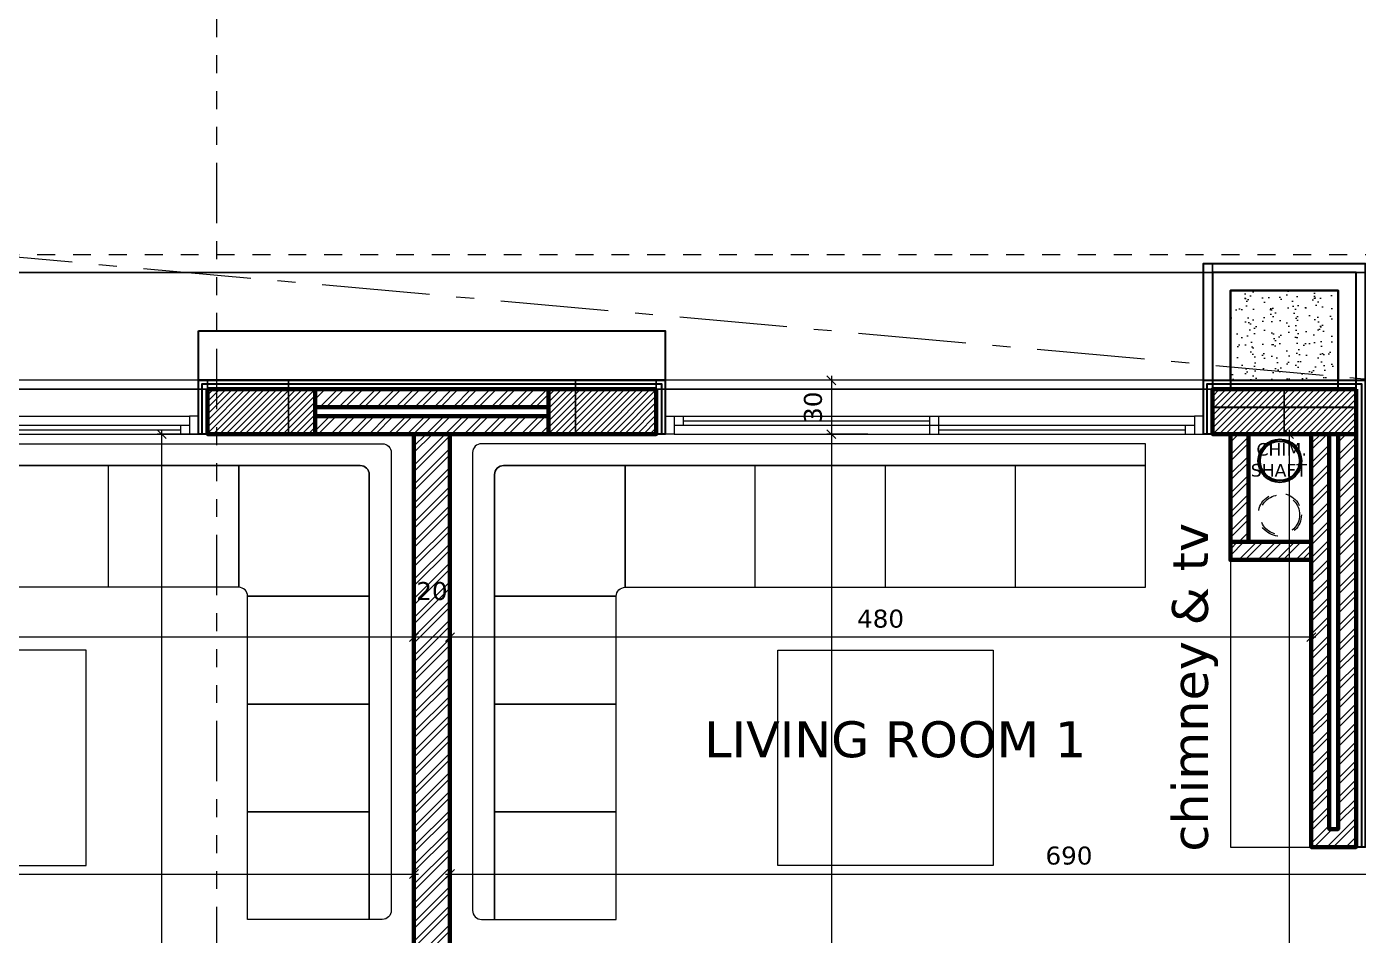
# Model space of a CAD drawing. Header units: inches. Extents: x -48 to 777, y -156 to 510.
# Drawn here: x 298.92 to 306.34, y 152.02 to 157.08 of the extents above; entities that cross this region are included whole.
import ezdxf

# ---------------------------------------------------------------- set-up
doc = ezdxf.new("R2010")
doc.units = ezdxf.units.IN
doc.header["$MEASUREMENT"] = 0
doc.set_wipeout_variables(frame=1)
for name, pattern in [('ACAD_ISO06W100', [36, 24, -3, 0, -3, 0, -3, 0, -3]), ('ACAD_ISO10W100', [18, 12, -3, 0, -3]), ('HIDDEN', [0.375, 0.25, -0.125])]:
    doc.linetypes.add(name, pattern=pattern)
doc.layers.get('Defpoints').update_dxf_attribs({"lineweight": 5})
for name, color, linetype, lineweight in [('A-AXIS', 253, 'ACAD_ISO10W100', 5), ('A-DIM', 9, 'Continuous', 5), ('A-FURN1', 211, 'Continuous', 15), ('A-HIDDEN', 254, 'HIDDEN', 5), ('A-LEVELS', 139, 'Continuous', 20), ('A-LIMIT LOT', 235, 'ACAD_ISO10W100', 20), ('A-PILLARS', 1, 'Continuous', 60), ('A-PROJECTION2', 5, 'Continuous', 20), ('A-TEXT', 50, 'Continuous', 15), ('A-WALLS', 7, 'Continuous', 60), ('A-WINDOWS', 4, 'Continuous', 20), ('C-METAL', 190, 'Continuous', 30), ('C-STONE', 42, 'Continuous', 30), ('C-WOOD', 28, 'Continuous', 30), ('D-STONE', 52, 'Continuous', 20), ('H-GRASS', 100, 'Continuous', 5), ('H-PILLARS', 61, 'Continuous', 5), ('H-WALLS', 51, 'Continuous', 5), ('modificat', 127, 'Continuous', 15)]:
    doc.layers.add(name, color=color, linetype=linetype, lineweight=lineweight)
for name, color, linetype in [('pts pc', 7, 'Continuous'), ('str-columns', 3, 'Continuous'), ('str-first-slab', 5, 'Continuous'), ('str-second-slab', 5, 'Continuous')]:
    doc.layers.add(name, color=color, linetype=linetype)
doc.styles.add('2mm', font='simplex.shx', dxfattribs={"height": 0.5})
doc.styles.add('ROMAND', font='verdana.ttf')
doc.dimstyles.new('M-1.50', dxfattribs={"dimtxt": 0.1, "dimasz": 0.05, "dimexe": 0.025, "dimexo": 0.025, "dimgap": 0.05, "dimtad": 1, "dimlfac": 100, "dimrnd": 0.5, "dimzin": 9, "dimdsep": 46, "dimtxsty": 'ROMAND', "dimblk": 'OBLIQUE', "dimcen": 1, "dimdle": 0.025, "dimclrd": 256, "dimclre": 256, "dimclrt": 2, "dimadec": 0, "dimazin": 0, "dimtfac": 0.666667, "dimtmove": 2, "dimatfit": 3, "dimfxl": 0.04, "dimtolj": 1, "dimtzin": 5, "dimlwd": -1, "dimlwe": -1, "dimarcsym": 0})
pattern_1 = [(45, (-242.49175, -175.21088), (-0.053033009, 0.053033009), []), (45, (-242.4564, -175.21088), (-0.053033009, 0.053033009), [])]

# ---------------------------------------------------------------- blocks, each defined once
blk = doc.blocks.new('*U59')
for p, q in [((50, 100), (2950, 100)), ((100, 100), (100, 50)), ((100, 75), (1475, 75)), ((1475, 0), (1475, 100)), ((1525, 0), (1525, 100)), ((50, 50), (2950, 50)), ((50, 0), (2950, 0)), ((1525, 25), (2900, 25)), ((2900, 0), (2900, 50))]:
    blk.add_line(p, q)
for points in [[(0, 100), (50, 100), (50, 0), (0, 0)], [(3000, 100), (2950, 100), (2950, 0), (3000, 0)]]:
    blk.add_lwpolyline(points)
blk = doc.blocks.new('living 2')
at = {"layer": 'A-FURN1'}
for p, q in [((540.4168, 329.1662), (540.4168, 329.8439)), ((541.1418, 329.1662), (541.1418, 329.8439)), ((541.8668, 329.1662), (541.8668, 329.8439))]:
    blk.add_line(p, q, dxfattribs=at)
at = {"layer": 'A-FURN1', "extrusion": (0, 0, -1)}
for points in [[(-539.6918, 329.9662), (-543.3918, 329.9662, 0.414214), (-543.4418, 329.9162), (-543.4418, 327.3662, 0.414214), (-543.3918, 327.3162), (-543.3195, 327.3162), (-543.3195, 329.7939, -0.414214), (-543.2695, 329.8439), (-539.6918, 329.8439), (-539.6918, 329.8439), (-539.6918, 329.8439)], [(-542.5918, 329.8439), (-543.2695, 329.8439, 0.414214), (-543.3195, 329.7939), (-543.3195, 329.1162), (-542.6418, 329.1162, -0.414214), (-542.5918, 329.1662)]]:
    blk.add_lwpolyline(points, format="xyb", close=True, dxfattribs=at)
for points in [[(-539.6918, 329.8439), (-542.5918, 329.8439), (-542.5918, 329.1662), (-539.6918, 329.1662)], [(-543.3195, 329.1162), (-543.3195, 328.5162), (-542.6418, 328.5162), (-542.6418, 329.1162)], [(-543.3195, 328.5162), (-543.3195, 327.9162), (-542.6418, 327.9162), (-542.6418, 328.5162)], [(-543.3195, 327.9162), (-543.3195, 327.3162), (-542.6418, 327.3162), (-542.6418, 327.9162)], [(-543.3195, 327.9162), (-543.3195, 327.9162), (-542.6418, 327.9162), (-542.6418, 327.9162)]]:
    blk.add_lwpolyline(points, close=True, dxfattribs=at)
at = {"layer": 'A-FURN1'}
blk.add_lwpolyline([(540.5418, 327.6162), (541.7418, 327.6162), (541.7418, 328.8162), (540.5418, 328.8162)], close=True, dxfattribs=at)
blk = doc.blocks.new('_Oblique')
at = {"color": 0, "linetype": 'ByBlock', "lineweight": -2}
blk.add_line((-0.5, -0.5), (0.5, 0.5), dxfattribs=at)
blk = doc.blocks.new('*D83')
at = {"layer": 'A-DIM', "transparency": 16777216}
for p, q in [((292.7018, 152.3584), (301.1018, 152.3584)), ((292.7268, 152.3334), (292.7268, 152.3334))]:
    blk.add_line(p, q, dxfattribs=at)
at = {"layer": 'Defpoints', "color": 0, "transparency": 16777216}
for p in [(292.7268, 152.3584), (301.0768, 152.3584), (301.0768, 152.3584)]:
    blk.add_point(p, dxfattribs=at)
at = {"layer": 'A-DIM', "transparency": 16777216, "xscale": 0.05, "yscale": 0.05, "zscale": 0.05, "rotation": 180}
blk.add_blockref('_Oblique', (292.7268, 152.3584), dxfattribs=at)
at = {"layer": 'A-DIM', "transparency": 16777216, "xscale": 0.05, "yscale": 0.05, "zscale": 0.05}
blk.add_blockref('_Oblique', (301.0768, 152.3584), dxfattribs=at)
at = {"layer": 'A-DIM', "color": 2, "transparency": 16777216, "insert": (296.9018, 152.4607), "char_height": 0.1, "attachment_point": 5, "style": 'ROMAND'}
blk.add_mtext('\\A1;835', dxfattribs=at)
blk = doc.blocks.new('*D85')
at = {"layer": 'A-DIM', "transparency": 16777216}
for p, q in [((301.2518, 152.3584), (308.2018, 152.3584)), ((301.2768, 152.3834), (301.2768, 152.3834))]:
    blk.add_line(p, q, dxfattribs=at)
at = {"layer": 'Defpoints', "color": 0, "transparency": 16777216}
for p in [(301.2768, 152.3584), (308.1768, 152.3584), (308.1768, 152.3584)]:
    blk.add_point(p, dxfattribs=at)
at = {"layer": 'A-DIM', "transparency": 16777216, "xscale": 0.05, "yscale": 0.05, "zscale": 0.05, "rotation": 180}
blk.add_blockref('_Oblique', (301.2768, 152.3584), dxfattribs=at)
at = {"layer": 'A-DIM', "transparency": 16777216, "xscale": 0.05, "yscale": 0.05, "zscale": 0.05}
blk.add_blockref('_Oblique', (308.1768, 152.3584), dxfattribs=at)
at = {"layer": 'A-DIM', "color": 2, "transparency": 16777216, "insert": (304.7268, 152.4605), "char_height": 0.1, "attachment_point": 5, "style": 'ROMAND'}
blk.add_mtext('\\A1;690', dxfattribs=at)
blk = doc.blocks.new('*D86')
at = {"layer": 'A-DIM', "transparency": 16777216}
blk.add_line((305.9536, 154.8334), (305.9536, 147.4334), dxfattribs=at)
at = {"layer": 'Defpoints', "color": 0, "transparency": 16777216}
for p in [(305.9536, 154.8084), (305.9536, 147.4584), (305.9536, 147.4584)]:
    blk.add_point(p, dxfattribs=at)
at = {"layer": 'A-DIM', "transparency": 16777216, "xscale": 0.05, "yscale": 0.05, "zscale": 0.05}
for p, rotation in [((305.9536, 154.8084), 90), ((305.9536, 147.4584), 270)]:
    blk.add_blockref('_Oblique', p, dxfattribs=dict(at, rotation=rotation))
at = {"layer": 'A-DIM', "color": 2, "transparency": 16777216, "insert": (305.8515, 151.1334), "char_height": 0.1, "attachment_point": 5, "rotation": 90, "style": 'ROMAND'}
blk.add_mtext('\\A1;735', dxfattribs=at)
blk = doc.blocks.new('*D248')
at = {"layer": 'A-DIM', "transparency": 16777216}
for p, q in [((301.2768, 153.7759), (301.2768, 153.6527)), ((306.0768, 153.7759), (306.0768, 153.6527)), ((306.1018, 153.6777), (301.2518, 153.6777))]:
    blk.add_line(p, q, dxfattribs=at)
at = {"layer": 'Defpoints', "color": 0, "transparency": 16777216}
for p in [(301.2768, 153.8009), (306.0768, 153.8009), (301.2768, 153.6777)]:
    blk.add_point(p, dxfattribs=at)
at = {"layer": 'A-DIM', "transparency": 16777216, "xscale": 0.05, "yscale": 0.05, "zscale": 0.05, "rotation": 180}
blk.add_blockref('_Oblique', (301.2768, 153.6777), dxfattribs=at)
at = {"layer": 'A-DIM', "transparency": 16777216, "xscale": 0.05, "yscale": 0.05, "zscale": 0.05}
blk.add_blockref('_Oblique', (306.0768, 153.6777), dxfattribs=at)
at = {"layer": 'A-DIM', "color": 2, "transparency": 16777216, "insert": (303.6768, 153.78), "char_height": 0.1, "attachment_point": 5, "style": 'ROMAND'}
blk.add_mtext('\\A1;480', dxfattribs=at)
blk = doc.blocks.new('*D249')
at = {"layer": 'A-DIM', "transparency": 16777216}
for p, q in [((301.2768, 153.7759), (301.2768, 153.6527)), ((301.0768, 153.605), (301.0768, 153.7027)), ((301.3018, 153.6777), (301.0518, 153.6777))]:
    blk.add_line(p, q, dxfattribs=at)
at = {"layer": 'Defpoints', "color": 0, "transparency": 16777216}
for p in [(301.2768, 153.8009), (301.0768, 153.6777), (301.0768, 153.58)]:
    blk.add_point(p, dxfattribs=at)
at = {"layer": 'A-DIM', "transparency": 16777216, "xscale": 0.05, "yscale": 0.05, "zscale": 0.05, "rotation": 180}
blk.add_blockref('_Oblique', (301.0768, 153.6777), dxfattribs=at)
at = {"layer": 'A-DIM', "transparency": 16777216, "xscale": 0.05, "yscale": 0.05, "zscale": 0.05}
blk.add_blockref('_Oblique', (301.2768, 153.6777), dxfattribs=at)
at = {"layer": 'A-DIM', "color": 2, "transparency": 16777216, "insert": (301.1768, 153.9339), "char_height": 0.1, "attachment_point": 5, "style": 'ROMAND'}
blk.add_mtext('\\A1;20', dxfattribs=at)
blk = doc.blocks.new('*D250')
at = {"layer": 'A-DIM', "transparency": 16777216}
for p, q in [((296.2768, 153.4151), (296.2768, 153.7027)), ((301.0768, 153.605), (301.0768, 153.7027)), ((301.1018, 153.6777), (296.2518, 153.6777))]:
    blk.add_line(p, q, dxfattribs=at)
at = {"layer": 'Defpoints', "color": 0, "transparency": 16777216}
for p in [(296.2768, 153.6777), (301.0768, 153.58), (296.2768, 153.3901)]:
    blk.add_point(p, dxfattribs=at)
at = {"layer": 'A-DIM', "transparency": 16777216, "xscale": 0.05, "yscale": 0.05, "zscale": 0.05, "rotation": 180}
blk.add_blockref('_Oblique', (296.2768, 153.6777), dxfattribs=at)
at = {"layer": 'A-DIM', "transparency": 16777216, "xscale": 0.05, "yscale": 0.05, "zscale": 0.05}
blk.add_blockref('_Oblique', (301.0768, 153.6777), dxfattribs=at)
at = {"layer": 'A-DIM', "color": 2, "transparency": 16777216, "insert": (298.6768, 153.78), "char_height": 0.1, "attachment_point": 5, "style": 'ROMAND'}
blk.add_mtext('\\A1;480', dxfattribs=at)
blk = doc.blocks.new('*D252')
at = {"layer": 'A-DIM', "transparency": 16777216}
for p, q in [((300.1346, 154.8084), (299.6453, 154.8084)), ((299.6703, 154.8334), (299.6703, 148.5335)), ((299.8091, 148.5585), (299.6453, 148.5585))]:
    blk.add_line(p, q, dxfattribs=at)
at = {"layer": 'Defpoints', "color": 0, "transparency": 16777216}
for p in [(300.1596, 154.8084), (299.6703, 148.5585), (299.8341, 148.5585)]:
    blk.add_point(p, dxfattribs=at)
at = {"layer": 'A-DIM', "transparency": 16777216, "xscale": 0.05, "yscale": 0.05, "zscale": 0.05}
for p, rotation in [((299.6703, 154.8084), 90), ((299.6703, 148.5585), 270)]:
    blk.add_blockref('_Oblique', p, dxfattribs=dict(at, rotation=rotation))
at = {"layer": 'A-DIM', "color": 2, "transparency": 16777216, "insert": (299.5683, 151.6835), "char_height": 0.1, "attachment_point": 5, "rotation": 90, "style": 'ROMAND'}
blk.add_mtext('\\A1;625', dxfattribs=at)
blk = doc.blocks.new('*D257')
at = {"layer": 'A-DIM', "transparency": 16777216}
for p, q in [((303.9518, 155.1084), (303.378, 155.1084)), ((303.403, 155.1334), (303.403, 154.7833)), ((303.6061, 154.8083), (303.378, 154.8083))]:
    blk.add_line(p, q, dxfattribs=at)
at = {"layer": 'Defpoints', "color": 0, "transparency": 16777216}
for p in [(303.9768, 155.1084), (303.403, 154.8083), (303.6311, 154.8083)]:
    blk.add_point(p, dxfattribs=at)
at = {"layer": 'A-DIM', "transparency": 16777216, "xscale": 0.05, "yscale": 0.05, "zscale": 0.05}
for p, rotation in [((303.403, 155.1084), 90), ((303.403, 154.8083), 270)]:
    blk.add_blockref('_Oblique', p, dxfattribs=dict(at, rotation=rotation))
at = {"layer": 'A-DIM', "color": 2, "transparency": 16777216, "insert": (303.3009, 154.9584), "char_height": 0.1, "attachment_point": 5, "rotation": 90, "style": 'ROMAND'}
blk.add_mtext('\\A1;30', dxfattribs=at)
blk = doc.blocks.new('*D258')
at = {"layer": 'A-DIM', "transparency": 16777216}
for p, q in [((303.6061, 154.8083), (303.378, 154.8083)), ((303.403, 154.8333), (303.403, 148.5334)), ((303.2018, 148.5584), (303.428, 148.5584))]:
    blk.add_line(p, q, dxfattribs=at)
at = {"layer": 'Defpoints', "color": 0, "transparency": 16777216}
for p in [(303.6311, 154.8083), (303.1768, 148.5584), (303.403, 148.5584)]:
    blk.add_point(p, dxfattribs=at)
at = {"layer": 'A-DIM', "transparency": 16777216, "xscale": 0.05, "yscale": 0.05, "zscale": 0.05}
for p, rotation in [((303.403, 154.8083), 90), ((303.403, 148.5584), 270)]:
    blk.add_blockref('_Oblique', p, dxfattribs=dict(at, rotation=rotation))
at = {"layer": 'A-DIM', "color": 2, "transparency": 16777216, "insert": (303.3009, 151.6834), "char_height": 0.1, "attachment_point": 5, "rotation": 90, "style": 'ROMAND'}
blk.add_mtext('\\A1;625', dxfattribs=at)
blk = doc.blocks.new('LOT 688  TOPOGRAPHIC PLAN')
at = {"layer": 'A-LEVELS', "linetype": 'Continuous'}
for points in [[(-315995.84485, -27904.75064), (-315994.99361, -27904.47902), (-315994.12769, -27904.27126), (-315993.24815, -27904.1172), (-315992.36321, -27903.98227), (-315991.49931, -27903.77041), (-315989.82419, -27903.14766), (-315988.13907, -27902.56039), (-315986.49852, -27901.84927), (-315986.07793, -27901.70635), (-315985.64327, -27901.60757), (-315984.76299, -27901.44127), (-315983.03305, -27901.03153), (-315982.17605, -27900.81323), (-315981.3012, -27900.63057), (-315980.3909, -27900.51656), (-315979.95952, -27900.41536), (-315979.77651, -27900.30285), (-315979.61232, -27900.14969), (-315978.96618, -27899.39156)], [(-315983.99229, -27907.54002), (-315982.70884, -27907.13172), (-315981.3889, -27906.79452), (-315980.05951, -27906.48626), (-315978.74737, -27906.12897), (-315978.10784, -27905.9037), (-315977.48306, -27905.63696), (-315976.24323, -27905.07662), (-315975.60733, -27904.84201), (-315974.95799, -27904.64593), (-315973.63177, -27904.33455), (-315970.95685, -27903.79566), (-315969.62603, -27903.51344)]]:
    blk.add_lwpolyline(points, dxfattribs=at)
at = {"layer": 'pts pc', "linetype": 'Continuous'}
for points in [[(-315979.356, -27900.34716), (-315980.06678, -27901.05036)], [(-315979.35979, -27901.05415), (-315980.06299, -27900.34337)]]:
    blk.add_lwpolyline(points, dxfattribs=at)
at = {"layer": 'pts pc', "color": 1, "insert": (-315979.21005, -27900.45145), "char_height": 0.5, "width": 3.0714286, "attachment_point": 1, "rotation": 359.692852, "style": '2mm'}
blk.add_mtext('\\Fsimplex.shx;\\W1.0000000000;\\T1.0000000000;\\o\\l97.943', dxfattribs=at)
at = {"linetype": 'Continuous'}
blk.add_wipeout([(-315996.80172, -27893.57917), (-315969.32038, -27896.23659), (-315969.32038, -27930.53073), (-315964.08799, -27936.87852), (-315964.6636, -27941.43051), (-315970.22923, -27937.16678), (-315985.1164, -27950.2257)], dxfattribs=at).dxf.layer = 'A-LIMIT LOT'
at = {"layer": 'A-HIDDEN', "linetype": 'ACAD_ISO10W100', "ltscale": 0.05}
blk.add_lwpolyline([(-315992.30527, -27900.52725), (-315983.21966, -27944.57125), (-315970.69258, -27933.58259), (-315972.32038, -27931.60779), (-315972.32038, -27902.3323)], close=True, dxfattribs=at)

msp = doc.modelspace()

# ---------------------------------------------------------------- block references
at = {"layer": 'pts pc'}
msp.add_blockref('LOT 688  TOPOGRAPHIC PLAN', (316282.44716, 28057.10823), dxfattribs=at)

# ---------------------------------------------------------------- next in the draw order: hatches: boundary and pattern name
at = {"layer": 'H-GRASS'}
h = msp.add_hatch(dxfattribs=at)
h.set_pattern_fill('AR-SAND', color=256, scale=0.05, angle=270)
h.set_pattern_definition([(307.5, (-242.49175, -175.21088), (0.096341188, 0.003149668), [0, -0.076, 0, -0.085, 0, -0.08125]), (277.5, (-242.49175, -175.21088), (0.141107303, -0.088488835), [0, -0.041, 0, -0.0685, 0, -0.02625]), (237.5, (-242.49175, -175.14938), (0.000282953, -0.155707093), [0, -0.025, 0, -0.09, 0, -0.1175]), (227.5, (-242.49175, -175.14938), (0.043883778, -0.15030633), [0, -0.0125, 0, -0.059, 0, -0.0675])])
h.paths.add_polyline_path([(306.22678, 155.60845), (305.62678, 155.60845), (305.62678, 155.10845), (306.22678, 155.10845)])
at = {"layer": 'H-PILLARS'}
h = msp.add_hatch(dxfattribs=at)
h.set_pattern_fill('ANSI31', color=256, scale=0.2)
h.set_pattern_definition([(45, (-241.641753, -168.71929), (-0.0176776695, 0.0176776695), [])])
h.paths.add_polyline_path([(299.92678, 155.05845), (299.92678, 154.80845), (300.52678, 154.80845), (300.52678, 155.05845)])
h = msp.add_hatch(dxfattribs=at)
h.set_pattern_fill('ANSI31', color=256, scale=0.2)
h.set_pattern_definition([(45, (-242.991753, -168.71929), (-0.0176776695, 0.0176776695), [])])
h.paths.add_polyline_path([(302.42678, 155.05845), (302.42678, 154.80845), (301.82678, 154.80845), (301.82678, 155.05845)])
h = msp.add_hatch(dxfattribs=at)
h.set_pattern_fill('ANSI31', color=256, scale=0.2)
h.set_pattern_definition([(45, (-239.641753, -168.71929), (-0.0176776695, 0.0176776695), [])])
h.paths.add_polyline_path([(306.32678, 155.05845), (306.32678, 154.80845), (305.52678, 154.80845), (305.52678, 155.05845)])
at = {"layer": 'H-WALLS'}
h = msp.add_hatch(dxfattribs=at)
h.set_pattern_fill('ANSI32', color=256, scale=0.2)
h.set_pattern_definition(pattern_1)
h.paths.add_polyline_path([(301.82678, 155.05845), (300.52678, 155.05845), (300.52678, 154.95845), (301.82678, 154.95845)])
h = msp.add_hatch(dxfattribs=at)
h.set_pattern_fill('ANSI32', color=256, scale=0.2)
h.set_pattern_definition(pattern_1)
h.paths.add_polyline_path([(301.82678, 154.90845), (300.52678, 154.90845), (300.52678, 154.80845), (301.82678, 154.80845)])
h = msp.add_hatch(dxfattribs=at)
h.set_pattern_fill('ANSI32', color=256, scale=0.2)
h.set_pattern_definition(pattern_1)
h.paths.add_polyline_path([(301.27678, 148.55845), (301.07678, 148.55845), (301.07678, 154.80845), (301.27678, 154.80845)])
h = msp.add_hatch(dxfattribs=at)
h.set_pattern_fill('ANSI32', color=256, scale=0.2)
h.set_pattern_definition([(45, (-337.99175, -169.56103), (-0.0530330086, 0.0530330086), []), (45, (-337.9564, -169.56103), (-0.0530330086, 0.0530330086), [])])
h.paths.add_polyline_path([(305.72678, 154.80831), (305.62678, 154.80831), (305.62678, 154.2083), (305.72678, 154.2083)])
h = msp.add_hatch(dxfattribs=at)
h.set_pattern_fill('ANSI32', color=256, scale=0.2)
h.set_pattern_definition(pattern_1)
h.paths.add_polyline_path([(306.32678, 154.80845), (306.22678, 154.80845), (306.2268, 153.10839), (306.2268, 152.60856), (306.1768, 152.60856), (306.17678, 154.80845), (306.07678, 154.80845), (306.0768, 152.50856), (306.3268, 152.50856), (306.3268, 153.20839)])
h = msp.add_hatch(dxfattribs=at)
h.set_pattern_fill('ANSI32', color=256, scale=0.2)
h.set_pattern_definition([(45, (-337.89175, -169.56103), (-0.0530330086, 0.0530330086), []), (45, (-337.8564, -169.56103), (-0.0530330086, 0.0530330086), [])])
h.paths.add_polyline_path([(306.07678, 154.2083), (306.07678, 154.1083), (305.62678, 154.1083), (305.62678, 154.2083)])

# ---------------------------------------------------------------- next in the draw order: linework, layer by layer
at = {"layer": 'A-AXIS', "linetype": 'ACAD_ISO06W100', "ltscale": 0.014}
msp.add_lwpolyline([(299.97678, 162.53523), (299.97678, 107.99672)], dxfattribs=at)
at = {"layer": 'A-HIDDEN', "linetype": 'HIDDEN', "ltscale": 0.3}
msp.add_lwpolyline([(292.77678, 155.80845), (310.12678, 155.80845), (310.12678, 155.75845)], dxfattribs=at)
for radius in [0.12, 0.11]:
    msp.add_circle((305.90178, 154.35979), radius, dxfattribs=at)
at = {"layer": 'A-PILLARS'}
for points in [[(299.92678, 155.05845), (299.92678, 154.80845), (300.52678, 154.80845), (300.52678, 155.05845)], [(302.42678, 155.05845), (302.42678, 154.80845), (301.82678, 154.80845), (301.82678, 155.05845)], [(306.32678, 155.05845), (306.32678, 154.80845), (305.52678, 154.80845), (305.52678, 155.05845)]]:
    msp.add_lwpolyline(points, close=True, dxfattribs=at)
at = {"layer": 'A-PROJECTION2'}
msp.add_lwpolyline([(305.72678, 154.2083), (306.07678, 154.2083), (306.07678, 154.80831), (305.72678, 154.80831)], close=True, dxfattribs=at)
at = {"layer": 'A-WALLS'}
for points in [[(301.82678, 155.05845), (300.52678, 155.05845), (300.52678, 154.95845), (301.82678, 154.95845)], [(301.82678, 154.90845), (300.52678, 154.90845), (300.52678, 154.80845), (301.82678, 154.80845)], [(301.27678, 148.55845), (301.07678, 148.55845), (301.07678, 154.80845), (301.27678, 154.80845)], [(305.72678, 154.80831), (305.62678, 154.80831), (305.62678, 154.2083), (305.72678, 154.2083)], [(306.32678, 154.80845), (306.22678, 154.80845), (306.2268, 153.10839), (306.2268, 152.60856), (306.1768, 152.60856), (306.17678, 154.80845), (306.07678, 154.80845), (306.0768, 152.50856), (306.3268, 152.50856), (306.3268, 153.20839)], [(306.07678, 154.2083), (306.07678, 154.1083), (305.62678, 154.1083), (305.62678, 154.2083)]]:
    msp.add_lwpolyline(points, close=True, dxfattribs=at)
at = {"layer": 'C-METAL'}
for radius in [0.12, 0.11]:
    msp.add_circle((305.90178, 154.65979), radius, dxfattribs=at)
at = {"layer": 'C-STONE', "linetype": 'Continuous'}
for points in [[(306.32678, 155.70845), (305.52678, 155.70845), (305.52697, 154.95831), (306.32697, 154.95831)], [(306.22678, 155.60845), (305.62678, 155.60845), (305.62678, 155.05831), (306.22678, 155.05831)]]:
    msp.add_lwpolyline(points, close=True, dxfattribs=at)
at = {"layer": 'C-STONE'}
msp.add_lwpolyline([(299.87678, 155.38345), (302.47678, 155.38345), (302.47678, 155.10845), (299.87678, 155.10845)], close=True, dxfattribs=at)
for points in [[(299.92678, 154.80845), (299.87678, 154.80845), (299.87678, 155.10845), (302.47678, 155.10845), (302.47678, 154.80845), (302.42678, 154.80845)], [(305.52678, 154.80845), (305.47678, 154.80845), (305.47678, 155.10845), (306.37678, 155.10845), (306.3768, 152.50856), (306.3268, 152.50856)], [(299.89678, 154.80845), (299.89678, 155.08845), (302.45678, 155.08845), (302.45678, 154.80845)], [(305.49678, 154.80845), (305.49678, 155.08845), (306.35678, 155.08845), (306.3568, 152.50856)]]:
    msp.add_lwpolyline(points, dxfattribs=at)
at = {"layer": 'C-WOOD'}
for points in [[(305.47678, 155.10845), (305.47678, 155.75845), (306.37678, 155.75845), (306.37678, 155.10845)], [(305.62678, 155.10845), (305.62678, 155.60845), (306.22678, 155.60845), (306.22678, 155.10845)]]:
    msp.add_lwpolyline(points, dxfattribs=at)
at = {"layer": 'D-STONE', "linetype": 'Continuous'}
for p, q in [((299.87678, 155.10845), (296.87678, 155.10845)), ((305.47678, 155.10845), (302.47678, 155.10845))]:
    msp.add_line(p, q, dxfattribs=at)
at = {"layer": 'modificat'}
msp.add_lwpolyline([(305.62679, 152.50856), (306.07679, 152.50856), (306.07679, 154.80842), (305.62679, 154.80842)], close=True, dxfattribs=at)
at = {"layer": 'str-columns'}
for points in [[(300.37678, 154.80831), (300.37678, 155.10831), (299.92678, 155.10831), (299.92678, 154.80831)], [(302.42678, 154.80831), (302.42678, 155.10831), (301.97678, 155.10831), (301.97678, 154.80831)], [(306.32678, 154.80831), (306.32678, 155.05831), (305.92678, 155.05831), (305.92678, 154.80831)]]:
    msp.add_lwpolyline(points, close=True, dxfattribs=at)
at = {"layer": 'str-first-slab'}
for points in [[(295.77678, 129.60688), (295.77678, 141.97688), (292.97678, 141.97688), (292.97678, 148.30845), (292.47678, 148.30845), (292.47678, 155.70845), (296.82658, 155.70845), (296.82658, 155.05831), (299.92678, 155.05831), (299.92678, 155.05845), (300.37678, 155.05845), (300.37678, 155.05845), (301.97678, 155.05845), (301.97678, 155.05845), (302.42678, 155.05845), (302.42678, 155.05831), (305.52678, 155.05831)], [(305.52678, 155.05831), (305.52678, 155.70845), (310.07678, 155.70845), (310.0769, 153.20864), (308.42678, 153.20864), (308.42678, 147.60861), (310.12678, 147.60861), (310.12678, 141.95682), (308.57678, 141.95682), (308.57678, 129.60688)]]:
    msp.add_lwpolyline(points, dxfattribs=at)
at = {"layer": 'str-second-slab'}
for points in [[(295.77678, 129.60688), (295.77678, 141.97688), (292.97678, 141.97688), (292.97678, 148.30845), (292.47678, 148.30845), (292.47678, 155.70845), (296.82658, 155.70845), (296.82658, 155.70845), (299.92678, 155.70845), (299.92678, 155.70845), (300.37678, 155.70845), (300.37678, 155.70845), (301.97678, 155.70845), (301.97678, 155.70845), (302.42678, 155.70845), (302.42678, 155.70845), (305.52678, 155.70845)], [(305.52678, 155.75845), (305.52678, 155.70845), (310.07678, 155.70845), (310.0769, 153.20864), (308.42678, 153.20864), (308.42678, 147.60861), (310.12678, 147.60861), (310.12678, 141.95682), (308.57678, 141.95682), (308.57678, 129.60688)]]:
    msp.add_lwpolyline(points, dxfattribs=at)

# ---------------------------------------------------------------- next in the draw order: block references
at = {"layer": 'A-FURN1'}
msp.add_blockref('living 2', (-242.49175, -175.21088), dxfattribs=at)
at = {"layer": 'A-FURN1', "xscale": -1}
msp.add_blockref('living 2', (844.84531, -175.21088), dxfattribs=at)
at = {"layer": 'A-WINDOWS', "xscale": 0.0009999999999906004, "yscale": 0.0009999999999906004, "zscale": 0.0009999999999906004}
for p in [(296.87678, 154.80831), (302.47678, 154.80831)]:
    msp.add_blockref('*U59', p, dxfattribs=at)

# ---------------------------------------------------------------- next in the draw order: texts
at = {"layer": 'A-TEXT', "style": 'ROMAND'}
for s, insert, char_height, width, attachment_point in [('CHIM.\\PSHAFT', (306.0523, 154.75892), 0.07, 0.5266314, 3), ('LIVING ROOM 1', (302.69388, 153.00532), 0.2, 2.4947222, 7)]:
    msp.add_mtext(s, dxfattribs=dict(at, insert=insert, char_height=char_height, width=width, attachment_point=attachment_point))
at = {"layer": 'A-TEXT', "insert": (305.30092, 152.48292), "char_height": 0.2, "width": 2.4947222, "attachment_point": 1, "rotation": 90, "style": 'ROMAND'}
msp.add_mtext('chimney & tv', dxfattribs=at)

# ---------------------------------------------------------------- next in the draw order: dimensions: what is measured, and where the dimension line sits
at = {"layer": 'A-DIM'}
for base, p1, p2, picture, middle in [((303.40303, 154.80831), (303.97678, 155.10845), (303.63106, 154.80831), '*D257', (303.30094, 154.95838)), ((299.67035, 148.55845), (300.15958, 154.80845), (299.83407, 148.55845), '*D252', (299.56827, 151.68345)), ((303.40303, 148.55845), (303.63106, 154.80831), (303.17678, 148.55845), '*D258', (303.30094, 151.68338)), ((305.95356, 147.45845), (305.95356, 154.80845), (305.95356, 147.45845), '*D86', (305.85147, 151.13345))]:
    dim = msp.add_linear_dim(base=base, p1=p1, p2=p2, angle=90, dimstyle='M-1.50', dxfattribs=at)
    dim.commit()
    dim.dimension.update_dxf_attribs({"geometry": picture, "text_midpoint": middle})
for base, p1, p2, picture, middle in [((301.07678, 153.67769), (301.27678, 153.80094), (301.07678, 153.58001), '*D249', (301.17678, 153.93394)), ((296.27678, 153.67769), (301.07678, 153.58001), (296.27678, 153.39006), '*D250', (298.67678, 153.77998)), ((301.27678, 153.67769), (306.07679, 153.80094), (301.27678, 153.80094), '*D248', (303.67678, 153.77998)), ((301.07678, 152.35845), (292.72678, 152.35845), (301.07678, 152.35845), '*D83', (296.90178, 152.46073)), ((308.17678, 152.35845), (301.27678, 152.35845), (308.17678, 152.35845), '*D85', (304.72678, 152.4605))]:
    dim = msp.add_linear_dim(base=base, p1=p1, p2=p2, dimstyle='M-1.50', dxfattribs=at)
    dim.commit()
    dim.dimension.update_dxf_attribs({"geometry": picture, "text_midpoint": middle})

doc.saveas('drawing.dxf')
